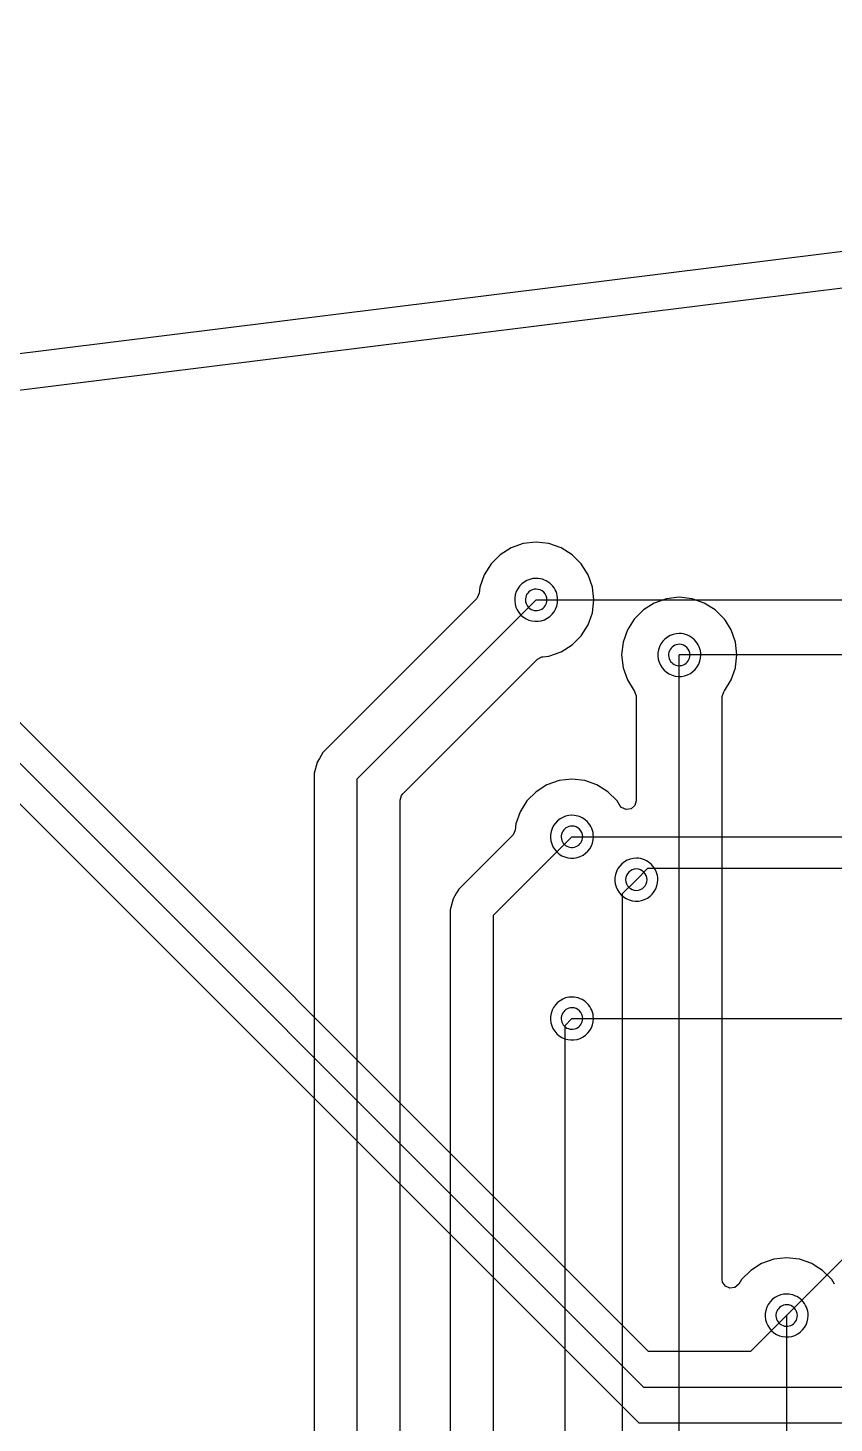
# Model space of a CAD drawing. Header units: millimetres. Extents: x 10 to 287, y 10 to 200.
# Drawn here: x 87.4 to 98.66, y 130.5 to 150 of the extents above; entities that cross this region are included whole.
import ezdxf

# ---------------------------------------------------------------- set-up
doc = ezdxf.new("R2010")
doc.units = ezdxf.units.MM
doc.layers.get('0').update_dxf_attribs({"linetype": 'CONTINUOUS'})

msp = doc.modelspace()

# ---------------------------------------------------------------- linework, layer by layer
at = {"color": 7}
for points in [[(123.9386, 149.9996), (47.0489, 140.4462)], [(47.1837, 139.9586), (113.9261, 148.2512)], [(92.6005, 123.8482), (92.6005, 139.2071), (92.6202, 139.2741), (92.6368, 139.2948), (94.5185, 141.1765), (94.5799, 141.21), (94.5923, 141.212), (94.6793, 141.2218), (94.8495, 141.2814), (95.0023, 141.3774), (95.1298, 141.5049), (95.2258, 141.6577), (95.2854, 141.8279), (95.2854, 141.828), (95.3056, 142.0072), (95.3056, 142.0072), (95.2854, 142.1864), (95.2854, 142.1865), (95.2258, 142.3567), (95.1298, 142.5095), (95.0023, 142.637), (94.8495, 142.733), (94.6793, 142.7926), (94.6792, 142.7926), (94.5, 142.8128), (94.5, 142.8128), (94.3207, 142.7926), (94.3207, 142.7926), (94.1505, 142.733), (93.9977, 142.637), (93.8702, 142.5095), (93.7742, 142.3567), (93.7146, 142.1864), (93.7048, 142.0995), (93.6778, 142.0351), (93.6693, 142.0257), (91.6313, 139.9877), (91.5195, 139.8759), (91.5195, 139.8759), (91.4714, 139.7926), (91.4404, 139.739), (91.4404, 139.739), (91.4388, 139.733), (91.3995, 139.5863), (91.3995, 139.5863), (91.3995, 139.4182), (91.3995, 139.4181), (91.3995, 127.0741)], [(92, 139.5072), (94.5, 142.0072)], [(98.6705, 132.4447), (98.6298, 132.5095), (98.5023, 132.637), (98.3994, 132.7016), (98.3495, 132.733), (98.1793, 132.7926), (98.1792, 132.7926), (98, 132.8128), (98, 132.8128), (97.8207, 132.7926), (97.8207, 132.7926), (97.6505, 132.733), (97.4977, 132.637), (97.3702, 132.5095), (97.3295, 132.4447), (97.2772, 132.3984), (97.2081, 132.3878), (97.1443, 132.4161), (97.1059, 132.4745), (97.1005, 132.5107), (97.1005, 140.6548), (97.1202, 140.7218), (97.1276, 140.7321), (97.1298, 140.7349), (97.1298, 140.7349), (97.2258, 140.8877), (97.2854, 141.0579), (97.2864, 141.0675), (97.3056, 141.2372), (97.3056, 141.2372), (97.2854, 141.4165), (97.2854, 141.4165), (97.2258, 141.5867), (97.1432, 141.7181), (97.1298, 141.7395), (97.0023, 141.867), (96.8495, 141.963), (96.6793, 142.0226), (96.6792, 142.0226), (96.5, 142.0428), (96.5, 142.0428), (96.3207, 142.0226), (96.3207, 142.0226), (96.1505, 141.963), (95.9977, 141.867), (95.8702, 141.7395), (95.7742, 141.5867), (95.7146, 141.4165), (95.7146, 141.4165), (95.6944, 141.2372), (95.6944, 141.2372), (95.7146, 141.058), (95.7146, 141.0579), (95.7742, 140.8877), (95.8702, 140.7349), (95.8724, 140.7321), (95.8733, 140.7299), (95.8739, 140.729), (95.8737, 140.7289), (95.8989, 140.6674), (95.8995, 140.6548), (95.8995, 139.2007), (95.8798, 139.1336), (95.827, 139.0879), (95.7579, 139.0779), (95.6943, 139.107), (95.6705, 139.1347), (95.6298, 139.1995), (95.5023, 139.327), (95.3495, 139.423), (95.1793, 139.4826), (95.1792, 139.4826), (95, 139.5028), (95, 139.5028), (94.8207, 139.4826), (94.8207, 139.4826), (94.6505, 139.423), (94.4977, 139.327), (94.3702, 139.1995), (94.2742, 139.0467), (94.2146, 138.8765), (94.2048, 138.7895), (94.1778, 138.7251), (94.1693, 138.7157), (93.5313, 138.0777), (93.4195, 137.9659), (93.4195, 137.9659), (93.3975, 137.9279), (93.3883, 137.9118), (93.3404, 137.829), (93.2995, 137.6763), (93.2995, 137.6763), (93.2995, 137.5082), (93.2995, 137.5081), (93.2995, 123.2939)], [(94.5, 142.0072), (120, 142.0072)], [(72.3537, 141.3609), (86.212, 141.3609), (96.0657, 131.5072), (97.5, 131.5072)], [(96.5, 123.0072), (96.5, 141.2372)], [(139.57, 141.2372), (96.5, 141.2372)], [(71.75, 139.7572), (72.9537, 140.9609), (86.0463, 140.9609), (96, 131.0072)], [(77.5, 140.0072), (78.0537, 140.5609), (85.8806, 140.5609), (95.9343, 130.5072), (102, 130.5072)], [(92, 123.7616), (92, 139.5072)], [(95, 138.6972), (93.9, 137.5972)], [(95, 138.6972), (139.57, 138.6972)], [(95.9, 138.0972), (96.06, 138.2572), (139.57, 138.2572)], [(95.9, 138.0972), (95.7, 137.8972)], [(95.7, 137.8972), (95.7, 123.0072)], [(93.9, 137.5972), (93.9, 123.2072)], [(95, 136.1572), (94.9, 136.0572), (94.9, 123.0072)], [(95, 136.1572), (139.13, 136.1572)], [(98, 132.0072), (99.61, 133.6172)], [(97.5, 131.5072), (98, 132.0072)], [(98, 132.0072), (98, 128.5072)], [(96, 131.0072), (98.9, 131.0072)]]:
    msp.add_lwpolyline(points, dxfattribs=at)
for points in [[(94.5, 142.3072)], [(94.5, 142.3072)], [(94.5, 142.1572)], [(94.5, 142.1572)], [(96.5, 141.5372)], [(96.5, 141.5372)], [(96.5, 141.3872)], [(96.5, 141.3872)], [(95, 138.9972)], [(95, 138.9972)], [(95, 138.8472)], [(95, 138.8472)], [(95.9, 138.3972)], [(95.9, 138.3972)], [(95.9, 138.2472)], [(95.9, 138.2472)], [(95, 136.4572)], [(95, 136.4572)], [(95, 136.3072)], [(95, 136.3072)], [(98, 132.3072)], [(98, 132.3072)], [(98, 132.1572)], [(98, 132.1572)]]:
    msp.add_lwpolyline(points, close=True, dxfattribs=at)
for points in [[(94.5, 142.3072), (94.378661, 142.3072), (94.26927, 142.234107), (94.222836, 142.122005)], [(94.5, 142.3072), (94.378661, 142.3072), (94.26927, 142.234107), (94.222836, 142.122005)], [(94.5, 142.1572), (94.439331, 142.1572), (94.384635, 142.120654), (94.361418, 142.064603)], [(94.5, 142.1572), (94.439331, 142.1572), (94.384635, 142.120654), (94.361418, 142.064603)], [(94.712132, 142.219332), (94.655871, 142.275593), (94.579565, 142.3072), (94.5, 142.3072)], [(94.712132, 142.219332), (94.655871, 142.275593), (94.579565, 142.3072), (94.5, 142.3072)], [(94.606066, 142.113266), (94.577936, 142.141396), (94.539782, 142.1572), (94.5, 142.1572)], [(94.606066, 142.113266), (94.577936, 142.141396), (94.539782, 142.1572), (94.5, 142.1572)], [(94.8, 142.0072), (94.8, 142.086765), (94.768393, 142.163071), (94.712132, 142.219332)], [(94.8, 142.0072), (94.8, 142.086765), (94.768393, 142.163071), (94.712132, 142.219332)], [(94.222836, 142.122005), (94.176402, 142.009903), (94.202069, 141.880867), (94.287868, 141.795068)], [(94.222836, 142.122005), (94.176402, 142.009903), (94.202069, 141.880867), (94.287868, 141.795068)], [(94.361418, 142.064603), (94.338201, 142.008551), (94.351034, 141.944034), (94.393934, 141.901134)], [(94.361418, 142.064603), (94.338201, 142.008551), (94.351034, 141.944034), (94.393934, 141.901134)], [(94.557403, 141.868618), (94.613454, 141.891835), (94.65, 141.946531), (94.65, 142.0072)], [(94.557403, 141.868618), (94.613454, 141.891835), (94.65, 141.946531), (94.65, 142.0072)], [(94.65, 142.0072), (94.65, 142.046982), (94.634196, 142.085136), (94.606066, 142.113266)], [(94.65, 142.0072), (94.65, 142.046982), (94.634196, 142.085136), (94.606066, 142.113266)], [(94.614805, 141.730036), (94.726907, 141.77647), (94.8, 141.885861), (94.8, 142.0072)], [(94.614805, 141.730036), (94.726907, 141.77647), (94.8, 141.885861), (94.8, 142.0072)], [(94.287868, 141.795068), (94.373667, 141.709269), (94.502703, 141.683602), (94.614805, 141.730036)], [(94.287868, 141.795068), (94.373667, 141.709269), (94.502703, 141.683602), (94.614805, 141.730036)], [(94.393934, 141.901134), (94.436834, 141.858234), (94.501351, 141.845401), (94.557403, 141.868618)], [(94.393934, 141.901134), (94.436834, 141.858234), (94.501351, 141.845401), (94.557403, 141.868618)], [(96.222836, 141.352005), (96.176402, 141.239903), (96.202069, 141.110867), (96.287868, 141.025068)], [(96.222836, 141.352005), (96.176402, 141.239903), (96.202069, 141.110867), (96.287868, 141.025068)], [(96.5, 141.5372), (96.378661, 141.5372), (96.26927, 141.464107), (96.222836, 141.352005)], [(96.5, 141.5372), (96.378661, 141.5372), (96.26927, 141.464107), (96.222836, 141.352005)], [(96.5, 141.3872), (96.439331, 141.3872), (96.384635, 141.350654), (96.361418, 141.294603)], [(96.5, 141.3872), (96.439331, 141.3872), (96.384635, 141.350654), (96.361418, 141.294603)], [(96.712132, 141.449332), (96.655871, 141.505593), (96.579565, 141.5372), (96.5, 141.5372)], [(96.712132, 141.449332), (96.655871, 141.505593), (96.579565, 141.5372), (96.5, 141.5372)], [(96.606066, 141.343266), (96.577936, 141.371396), (96.539782, 141.3872), (96.5, 141.3872)], [(96.606066, 141.343266), (96.577936, 141.371396), (96.539782, 141.3872), (96.5, 141.3872)], [(96.8, 141.2372), (96.8, 141.316765), (96.768393, 141.393071), (96.712132, 141.449332)], [(96.8, 141.2372), (96.8, 141.316765), (96.768393, 141.393071), (96.712132, 141.449332)], [(96.361418, 141.294603), (96.338201, 141.238551), (96.351034, 141.174034), (96.393934, 141.131134)], [(96.361418, 141.294603), (96.338201, 141.238551), (96.351034, 141.174034), (96.393934, 141.131134)], [(96.557403, 141.098618), (96.613454, 141.121835), (96.65, 141.176531), (96.65, 141.2372)], [(96.557403, 141.098618), (96.613454, 141.121835), (96.65, 141.176531), (96.65, 141.2372)], [(96.65, 141.2372), (96.65, 141.276982), (96.634196, 141.315136), (96.606066, 141.343266)], [(96.65, 141.2372), (96.65, 141.276982), (96.634196, 141.315136), (96.606066, 141.343266)], [(96.614805, 140.960036), (96.726907, 141.00647), (96.8, 141.115861), (96.8, 141.2372)], [(96.614805, 140.960036), (96.726907, 141.00647), (96.8, 141.115861), (96.8, 141.2372)], [(96.287868, 141.025068), (96.373667, 140.939269), (96.502703, 140.913602), (96.614805, 140.960036)], [(96.287868, 141.025068), (96.373667, 140.939269), (96.502703, 140.913602), (96.614805, 140.960036)], [(96.393934, 141.131134), (96.436834, 141.088234), (96.501351, 141.075401), (96.557403, 141.098618)], [(96.393934, 141.131134), (96.436834, 141.088234), (96.501351, 141.075401), (96.557403, 141.098618)], [(94.722836, 138.812005), (94.676402, 138.699903), (94.702069, 138.570867), (94.787868, 138.485068)], [(94.722836, 138.812005), (94.676402, 138.699903), (94.702069, 138.570867), (94.787868, 138.485068)], [(95, 138.9972), (94.878661, 138.9972), (94.76927, 138.924107), (94.722836, 138.812005)], [(95, 138.9972), (94.878661, 138.9972), (94.76927, 138.924107), (94.722836, 138.812005)], [(95, 138.8472), (94.939331, 138.8472), (94.884635, 138.810654), (94.861418, 138.754603)], [(95, 138.8472), (94.939331, 138.8472), (94.884635, 138.810654), (94.861418, 138.754603)], [(95.212132, 138.909332), (95.155871, 138.965593), (95.079565, 138.9972), (95, 138.9972)], [(95.212132, 138.909332), (95.155871, 138.965593), (95.079565, 138.9972), (95, 138.9972)], [(95.106066, 138.803266), (95.077936, 138.831396), (95.039782, 138.8472), (95, 138.8472)], [(95.106066, 138.803266), (95.077936, 138.831396), (95.039782, 138.8472), (95, 138.8472)], [(95.3, 138.6972), (95.3, 138.776765), (95.268393, 138.853071), (95.212132, 138.909332)], [(95.3, 138.6972), (95.3, 138.776765), (95.268393, 138.853071), (95.212132, 138.909332)], [(94.861418, 138.754603), (94.838201, 138.698551), (94.851034, 138.634034), (94.893934, 138.591134)], [(94.861418, 138.754603), (94.838201, 138.698551), (94.851034, 138.634034), (94.893934, 138.591134)], [(95.057403, 138.558618), (95.113454, 138.581835), (95.15, 138.636531), (95.15, 138.6972)], [(95.057403, 138.558618), (95.113454, 138.581835), (95.15, 138.636531), (95.15, 138.6972)], [(95.15, 138.6972), (95.15, 138.736982), (95.134196, 138.775136), (95.106066, 138.803266)], [(95.15, 138.6972), (95.15, 138.736982), (95.134196, 138.775136), (95.106066, 138.803266)], [(95.114805, 138.420036), (95.226907, 138.46647), (95.3, 138.575861), (95.3, 138.6972)], [(95.114805, 138.420036), (95.226907, 138.46647), (95.3, 138.575861), (95.3, 138.6972)], [(94.787868, 138.485068), (94.873667, 138.399269), (95.002703, 138.373602), (95.114805, 138.420036)], [(94.787868, 138.485068), (94.873667, 138.399269), (95.002703, 138.373602), (95.114805, 138.420036)], [(94.893934, 138.591134), (94.936834, 138.548234), (95.001351, 138.535401), (95.057403, 138.558618)], [(94.893934, 138.591134), (94.936834, 138.548234), (95.001351, 138.535401), (95.057403, 138.558618)], [(95.9, 138.3972), (95.778661, 138.3972), (95.66927, 138.324107), (95.622836, 138.212005)], [(95.9, 138.3972), (95.778661, 138.3972), (95.66927, 138.324107), (95.622836, 138.212005)], [(95.9, 138.2472), (95.817157, 138.2472), (95.75, 138.180043), (95.75, 138.0972)], [(95.9, 138.2472), (95.817157, 138.2472), (95.75, 138.180043), (95.75, 138.0972)], [(96.112132, 138.309332), (96.055871, 138.365593), (95.979565, 138.3972), (95.9, 138.3972)], [(96.112132, 138.309332), (96.055871, 138.365593), (95.979565, 138.3972), (95.9, 138.3972)], [(96.006066, 138.203266), (95.977936, 138.231396), (95.939782, 138.2472), (95.9, 138.2472)], [(96.006066, 138.203266), (95.977936, 138.231396), (95.939782, 138.2472), (95.9, 138.2472)], [(96.2, 138.0972), (96.2, 138.176765), (96.168393, 138.253071), (96.112132, 138.309332)], [(96.2, 138.0972), (96.2, 138.176765), (96.168393, 138.253071), (96.112132, 138.309332)], [(95.622836, 138.212005), (95.576402, 138.099903), (95.602069, 137.970867), (95.687868, 137.885068)], [(95.622836, 138.212005), (95.576402, 138.099903), (95.602069, 137.970867), (95.687868, 137.885068)], [(95.75, 138.0972), (95.75, 138.014357), (95.817157, 137.9472), (95.9, 137.9472)], [(95.75, 138.0972), (95.75, 138.014357), (95.817157, 137.9472), (95.9, 137.9472)], [(95.9, 137.9472), (95.982843, 137.9472), (96.05, 138.014357), (96.05, 138.0972)], [(95.9, 137.9472), (95.982843, 137.9472), (96.05, 138.014357), (96.05, 138.0972)], [(96.05, 138.0972), (96.05, 138.136982), (96.034196, 138.175136), (96.006066, 138.203266)], [(96.05, 138.0972), (96.05, 138.136982), (96.034196, 138.175136), (96.006066, 138.203266)], [(96.014805, 137.820036), (96.126907, 137.86647), (96.2, 137.975861), (96.2, 138.0972)], [(96.014805, 137.820036), (96.126907, 137.86647), (96.2, 137.975861), (96.2, 138.0972)], [(95.687868, 137.885068), (95.773667, 137.799269), (95.902703, 137.773602), (96.014805, 137.820036)], [(95.687868, 137.885068), (95.773667, 137.799269), (95.902703, 137.773602), (96.014805, 137.820036)], [(95, 136.4572), (94.878661, 136.4572), (94.76927, 136.384107), (94.722836, 136.272005)], [(95, 136.4572), (94.878661, 136.4572), (94.76927, 136.384107), (94.722836, 136.272005)], [(95, 136.3072), (94.939331, 136.3072), (94.884635, 136.270654), (94.861418, 136.214603)], [(95, 136.3072), (94.939331, 136.3072), (94.884635, 136.270654), (94.861418, 136.214603)], [(95.212132, 136.369332), (95.155871, 136.425593), (95.079565, 136.4572), (95, 136.4572)], [(95.212132, 136.369332), (95.155871, 136.425593), (95.079565, 136.4572), (95, 136.4572)], [(95.106066, 136.263266), (95.077936, 136.291396), (95.039782, 136.3072), (95, 136.3072)], [(95.106066, 136.263266), (95.077936, 136.291396), (95.039782, 136.3072), (95, 136.3072)], [(95.3, 136.1572), (95.3, 136.236765), (95.268393, 136.313071), (95.212132, 136.369332)], [(95.3, 136.1572), (95.3, 136.236765), (95.268393, 136.313071), (95.212132, 136.369332)], [(94.722836, 136.272005), (94.676402, 136.159903), (94.702069, 136.030867), (94.787868, 135.945068)], [(94.722836, 136.272005), (94.676402, 136.159903), (94.702069, 136.030867), (94.787868, 135.945068)], [(94.861418, 136.214603), (94.838201, 136.158551), (94.851034, 136.094034), (94.893934, 136.051134)], [(94.861418, 136.214603), (94.838201, 136.158551), (94.851034, 136.094034), (94.893934, 136.051134)], [(95.057403, 136.018618), (95.113454, 136.041835), (95.15, 136.096531), (95.15, 136.1572)], [(95.057403, 136.018618), (95.113454, 136.041835), (95.15, 136.096531), (95.15, 136.1572)], [(95.15, 136.1572), (95.15, 136.196982), (95.134196, 136.235136), (95.106066, 136.263266)], [(95.15, 136.1572), (95.15, 136.196982), (95.134196, 136.235136), (95.106066, 136.263266)], [(95.114805, 135.880036), (95.226907, 135.92647), (95.3, 136.035861), (95.3, 136.1572)], [(95.114805, 135.880036), (95.226907, 135.92647), (95.3, 136.035861), (95.3, 136.1572)], [(94.787868, 135.945068), (94.873667, 135.859269), (95.002703, 135.833602), (95.114805, 135.880036)], [(94.787868, 135.945068), (94.873667, 135.859269), (95.002703, 135.833602), (95.114805, 135.880036)], [(94.893934, 136.051134), (94.936834, 136.008234), (95.001351, 135.995401), (95.057403, 136.018618)], [(94.893934, 136.051134), (94.936834, 136.008234), (95.001351, 135.995401), (95.057403, 136.018618)], [(98, 132.3072), (97.878661, 132.3072), (97.76927, 132.234107), (97.722836, 132.122005)], [(98, 132.3072), (97.878661, 132.3072), (97.76927, 132.234107), (97.722836, 132.122005)], [(98.212132, 132.219332), (98.155871, 132.275593), (98.079565, 132.3072), (98, 132.3072)], [(98.212132, 132.219332), (98.155871, 132.275593), (98.079565, 132.3072), (98, 132.3072)], [(98.3, 132.0072), (98.3, 132.086765), (98.268393, 132.163071), (98.212132, 132.219332)], [(98.3, 132.0072), (98.3, 132.086765), (98.268393, 132.163071), (98.212132, 132.219332)], [(97.722836, 132.122005), (97.676402, 132.009903), (97.702069, 131.880867), (97.787868, 131.795068)], [(97.722836, 132.122005), (97.676402, 132.009903), (97.702069, 131.880867), (97.787868, 131.795068)], [(97.861418, 132.064603), (97.838201, 132.008551), (97.851034, 131.944034), (97.893934, 131.901134)], [(97.861418, 132.064603), (97.838201, 132.008551), (97.851034, 131.944034), (97.893934, 131.901134)], [(98, 132.1572), (97.939331, 132.1572), (97.884635, 132.120654), (97.861418, 132.064603)], [(98, 132.1572), (97.939331, 132.1572), (97.884635, 132.120654), (97.861418, 132.064603)], [(98.106066, 132.113266), (98.077936, 132.141396), (98.039782, 132.1572), (98, 132.1572)], [(98.106066, 132.113266), (98.077936, 132.141396), (98.039782, 132.1572), (98, 132.1572)], [(98.057403, 131.868618), (98.113454, 131.891835), (98.15, 131.946531), (98.15, 132.0072)], [(98.057403, 131.868618), (98.113454, 131.891835), (98.15, 131.946531), (98.15, 132.0072)], [(98.15, 132.0072), (98.15, 132.046982), (98.134196, 132.085136), (98.106066, 132.113266)], [(98.15, 132.0072), (98.15, 132.046982), (98.134196, 132.085136), (98.106066, 132.113266)], [(98.114805, 131.730036), (98.226907, 131.77647), (98.3, 131.885861), (98.3, 132.0072)], [(98.114805, 131.730036), (98.226907, 131.77647), (98.3, 131.885861), (98.3, 132.0072)], [(97.787868, 131.795068), (97.873667, 131.709269), (98.002703, 131.683602), (98.114805, 131.730036)], [(97.787868, 131.795068), (97.873667, 131.709269), (98.002703, 131.683602), (98.114805, 131.730036)], [(97.893934, 131.901134), (97.936834, 131.858234), (98.001351, 131.845401), (98.057403, 131.868618)], [(97.893934, 131.901134), (97.936834, 131.858234), (98.001351, 131.845401), (98.057403, 131.868618)]]:
    msp.add_open_spline(points, degree=3, dxfattribs=at)

doc.saveas('drawing.dxf')
